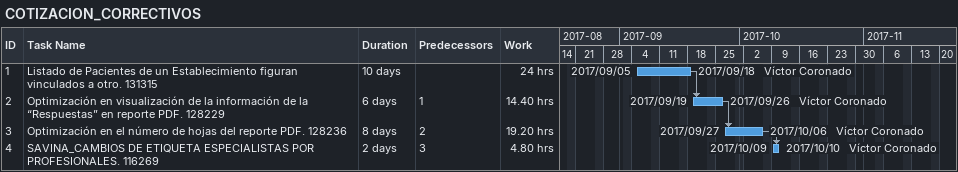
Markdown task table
COTIZACION_CORRECTIVOS

| ID | Task | Duration | Start | Finish | Predecessors | Resources | Work (h) |
|---|---|---|---|---|---|---|---|
| 1 | Listado de Pacientes de un Establecimiento figuran vinculados a otro. 131315 | 10d | 2017-09-05 | 2017-09-18 |  | Víctor Coronado | 24 |
| 2 | Optimización en visualización de la información de la “Respuestas” en reporte PDF. 128229 | 6d | 2017-09-19 | 2017-09-26 | 1 | Víctor Coronado | 14.40 |
| 3 | Optimización en el número de hojas del reporte PDF. 128236 | 8d | 2017-09-27 | 2017-10-06 | 2 | Víctor Coronado | 19.20 |
| 4 | SAVINA_CAMBIOS DE ETIQUETA ESPECIALISTAS POR PROFESIONALES. 116269 | 2d | 2017-10-09 | 2017-10-10 | 3 | Víctor Coronado | 4.80 |
